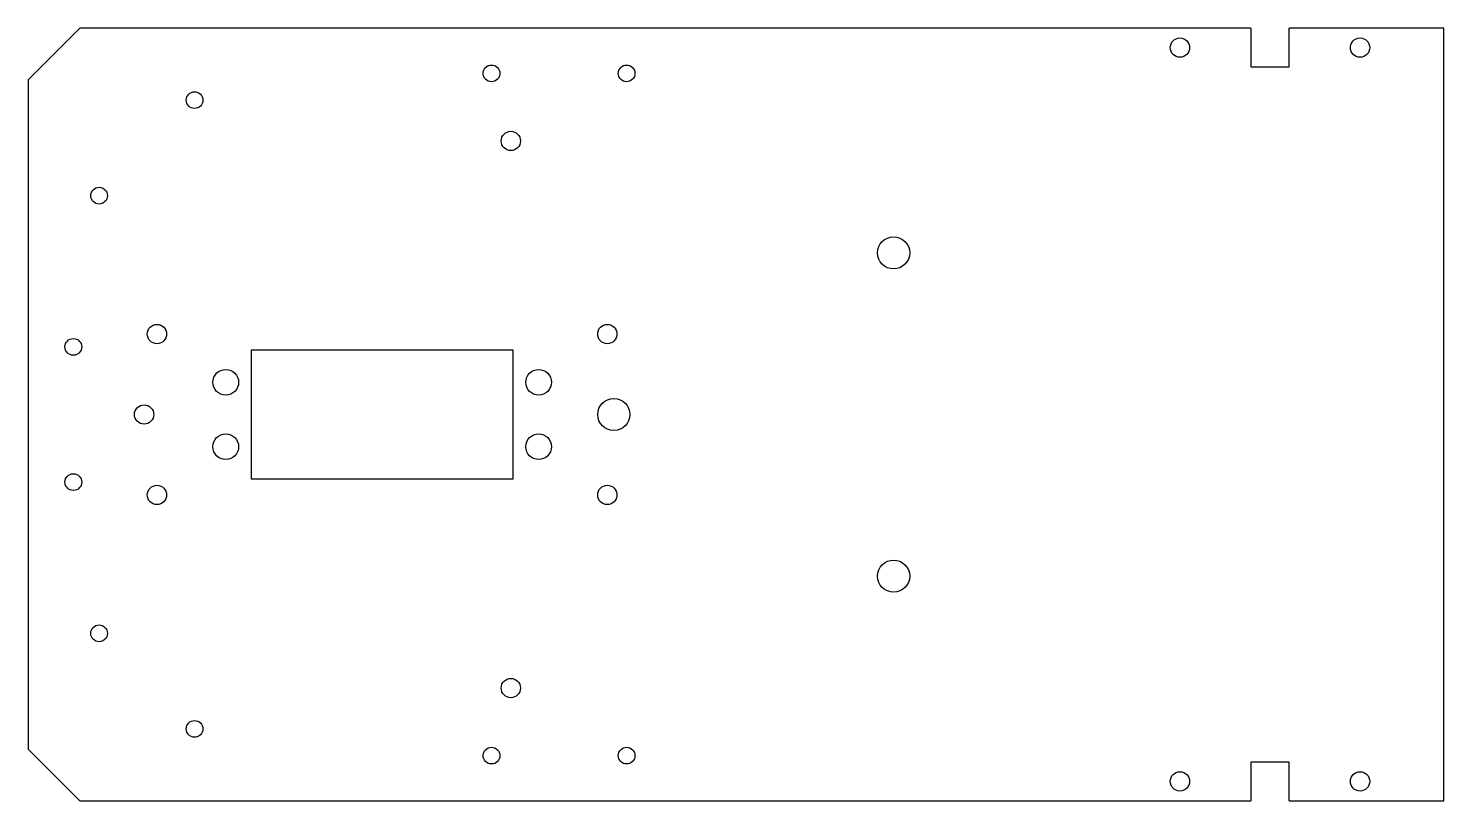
# Model space of a CAD drawing. Header units: millimetres. Extents: x -110 to 110, y -60 to 60.
import ezdxf

# ---------------------------------------------------------------- set-up
doc = ezdxf.new("R2010")
doc.units = ezdxf.units.MM

msp = doc.modelspace()

# ---------------------------------------------------------------- linework, layer by layer
at = {"color": 7, "linetype": 'Continuous', "lineweight": 25}
for p, q in [((-110, 52), (-102, 60)), ((80, 60), (-102, 60)), ((80, 60), (80, 54)), ((110, 60), (86, 60)), ((86, 54), (86, 60)), ((110, -60), (110, 60)), ((80, 54), (86, 54)), ((-110, 52), (-110, -52)), ((-75.35, 10), (-75.35, -10)), ((-34.65, 10), (-75.35, 10)), ((-34.65, -10), (-34.65, 10)), ((-75.35, -10), (-34.65, -10)), ((-102, -60), (-110, -52)), ((86, -54), (80, -54)), ((80, -54), (80, -60)), ((86, -60), (86, -54)), ((-102, -60), (80, -60)), ((86, -60), (110, -60))]:
    msp.add_line(p, q, dxfattribs=at)
for centre, radius in [((69, 57), 1.5), ((69, 57), 1.5), ((97, 57), 1.5), ((97, 57), 1.5), ((-38, 53), 1.3), ((-38, 53), 1.3), ((-17, 53), 1.3), ((-17, 53), 1.3), ((-84.15, 48.85), 1.3), ((-84.15, 48.85), 1.3), ((-35, 42.5), 1.5), ((-35, 42.5), 1.5), ((-99, 34), 1.3), ((-99, 34), 1.3), ((24.5, 25.11), 2.5), ((24.5, 25.11), 2.5), ((-90, 12.5), 1.5), ((-90, 12.5), 1.5), ((-20, 12.5), 1.5), ((-20, 12.5), 1.5), ((-103, 10.5), 1.3), ((-103, 10.5), 1.3), ((-79.31, 5), 2), ((-79.31, 5), 2), ((-30.68, 5), 2), ((-30.68, 5), 2), ((-19, 0), 2.5), ((-19, 0), 2.5), ((-92, 0), 1.5), ((-92, 0), 1.5), ((-79.31, -5), 2), ((-79.31, -5), 2), ((-30.68, -5), 2), ((-30.68, -5), 2), ((-103, -10.5), 1.3), ((-103, -10.5), 1.3), ((-90, -12.5), 1.5), ((-90, -12.5), 1.5), ((-20, -12.5), 1.5), ((-20, -12.5), 1.5), ((24.5, -25.11), 2.5), ((24.5, -25.11), 2.5), ((-99, -34), 1.3), ((-99, -34), 1.3), ((-35, -42.5), 1.5), ((-35, -42.5), 1.5), ((-84.15, -48.85), 1.3), ((-84.15, -48.85), 1.3), ((-38, -53), 1.3), ((-38, -53), 1.3), ((-17, -53), 1.3), ((-17, -53), 1.3), ((69, -57), 1.5), ((69, -57), 1.5), ((97, -57), 1.5), ((97, -57), 1.5)]:
    msp.add_circle(centre, radius, dxfattribs=at)

doc.saveas('drawing.dxf')
